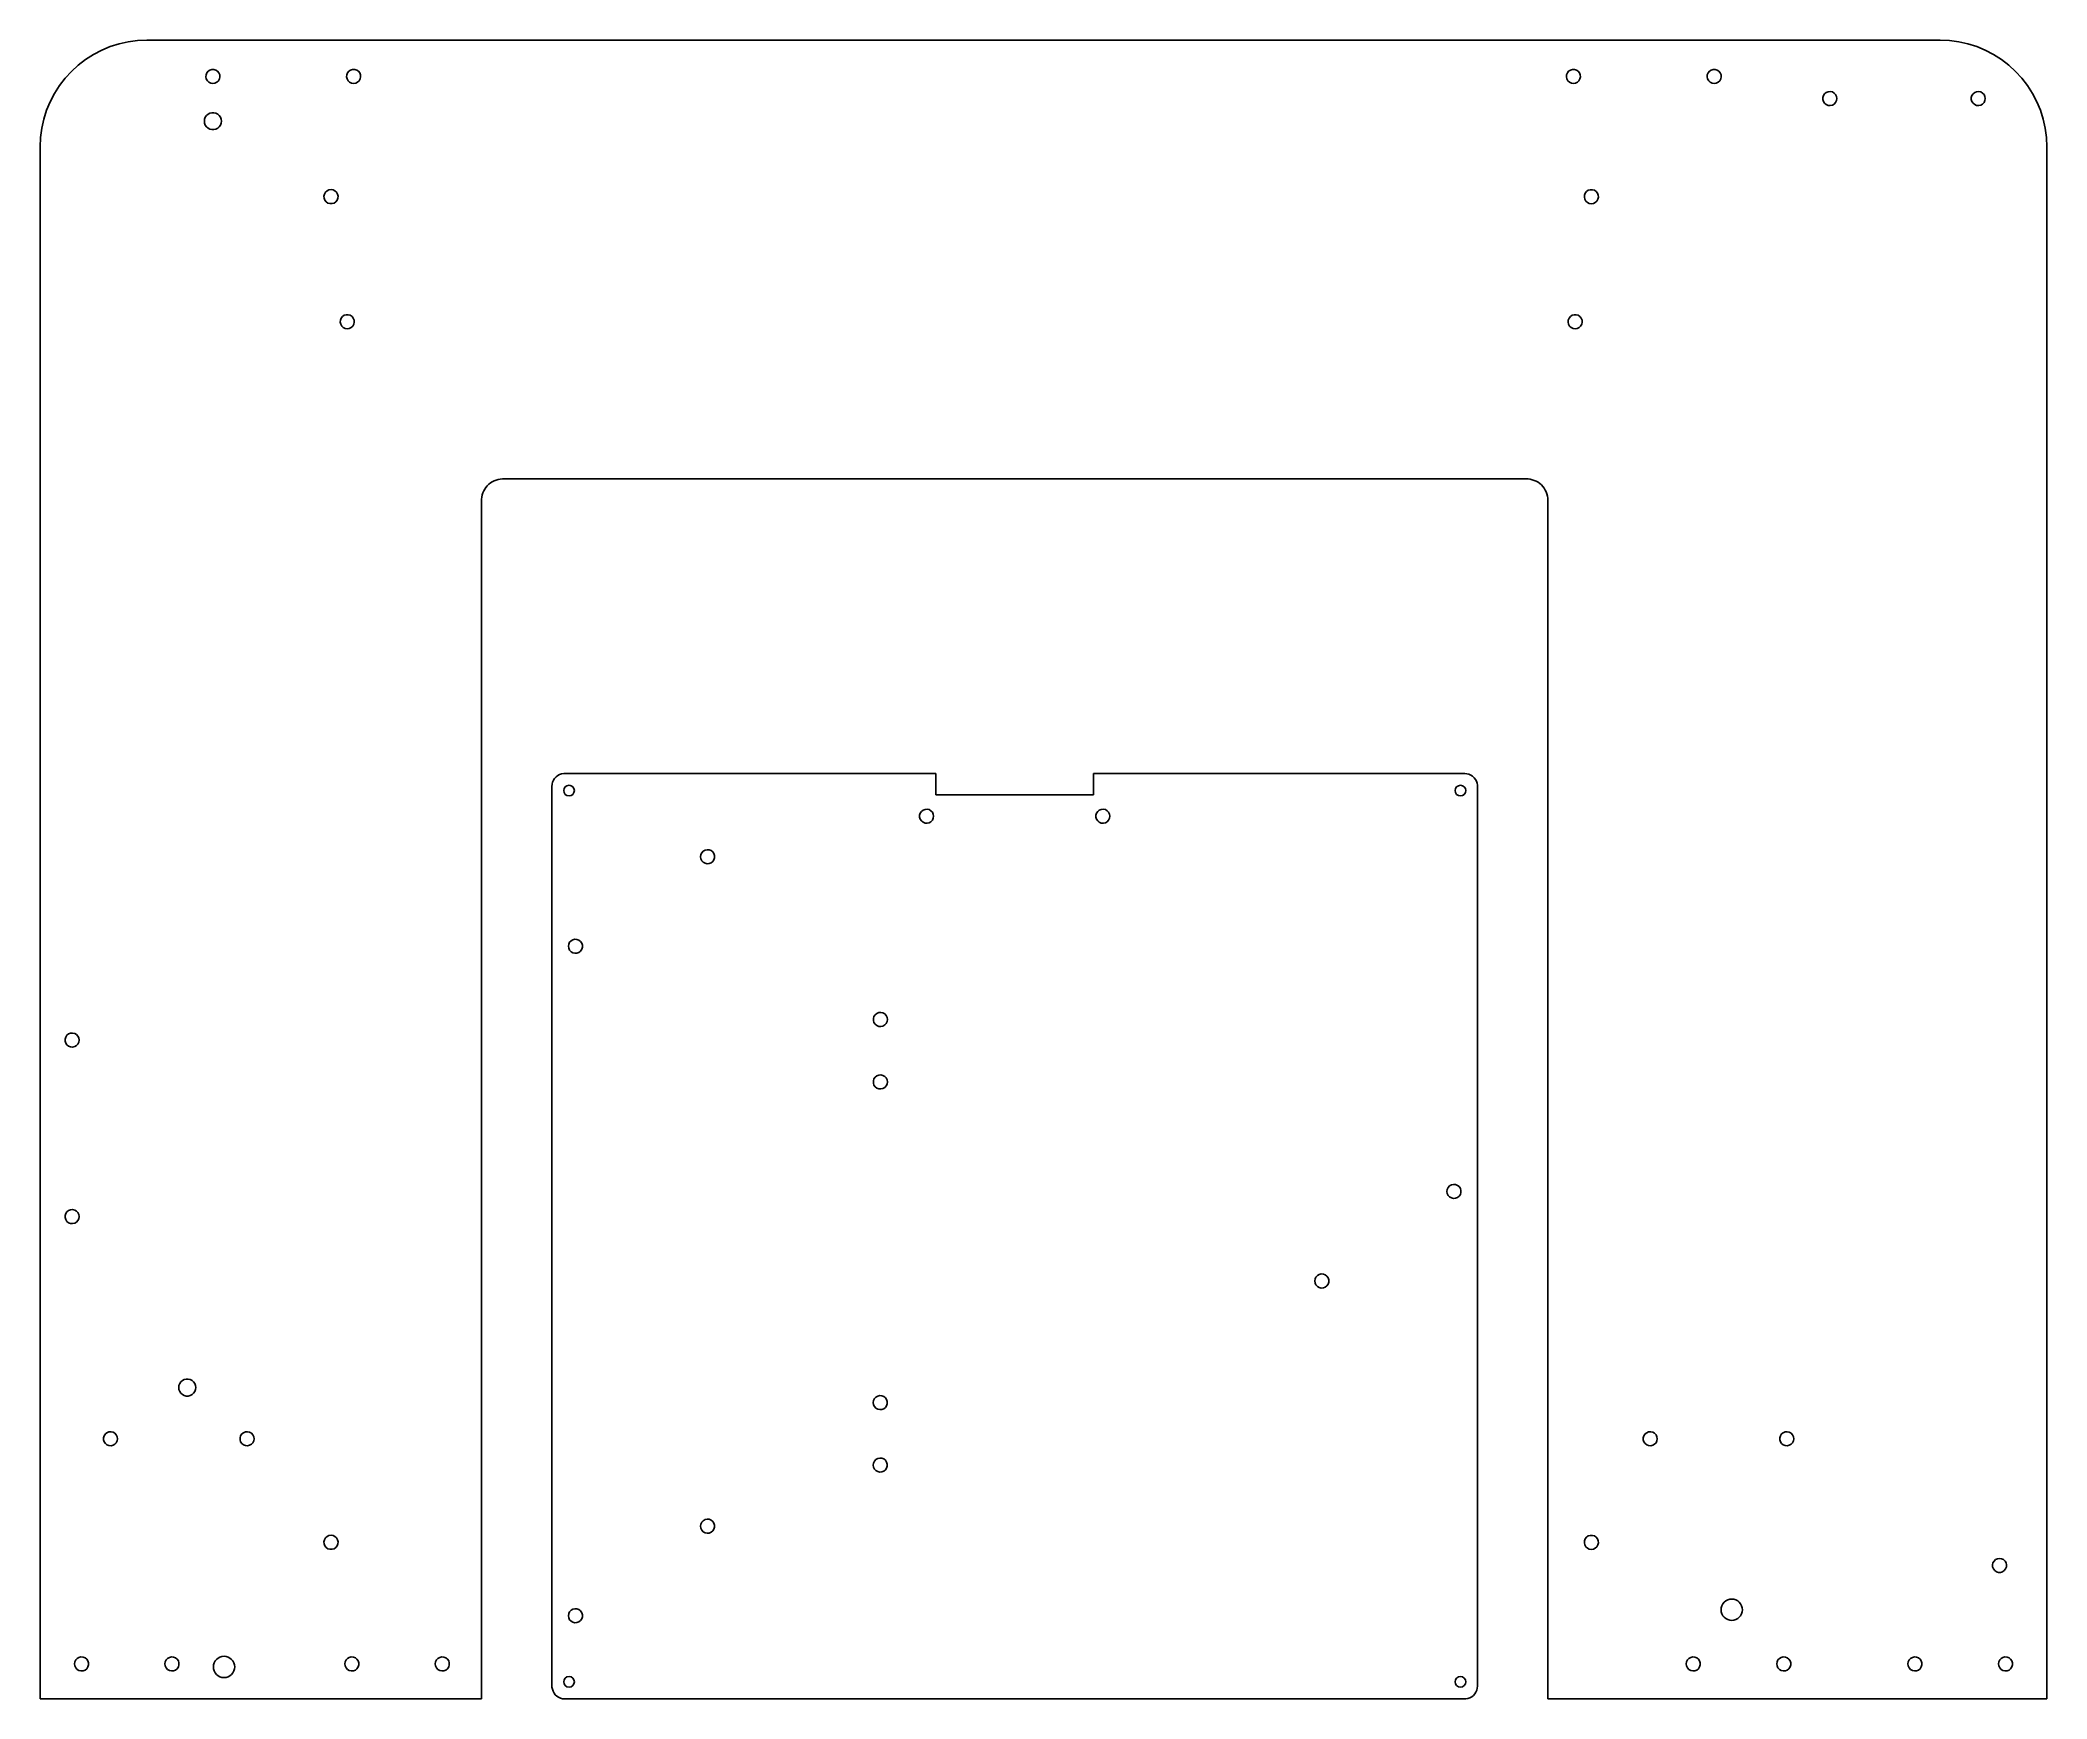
# Model space of a CAD drawing. Header units: metres. Extents: x -235 to 235, y 0 to 389.
import ezdxf

# ---------------------------------------------------------------- set-up
doc = ezdxf.new("R2010")
doc.units = ezdxf.units.M

msp = doc.modelspace()

# ---------------------------------------------------------------- linework, layer by layer
for p, q in [((-220.815, 386.658), (-222.75, 385.651)), ((-218.8, 387.492), (-220.815, 386.658)), ((-216.72, 388.148), (-218.8, 387.492)), ((-214.591, 388.62), (-216.72, 388.148)), ((-212.429, 388.905), (-214.591, 388.62)), ((-210.25, 389), (-212.429, 388.905)), ((210.25, 389), (-210.25, 389)), ((212.429, 388.905), (210.25, 389)), ((214.591, 388.62), (212.429, 388.905)), ((216.72, 388.148), (214.591, 388.62)), ((218.8, 387.492), (216.72, 388.148)), ((220.815, 386.658), (218.8, 387.492)), ((222.75, 385.651), (220.815, 386.658)), ((-227.928, 381.678), (-229.401, 380.07)), ((-226.32, 383.151), (-227.928, 381.678)), ((-224.589, 384.479), (-226.32, 383.151)), ((-222.75, 385.651), (-224.589, 384.479)), ((-196.359, 380.867), (-196.179, 381.325)), ((-196.179, 381.325), (-195.872, 381.71)), ((-195.872, 381.71), (-195.466, 381.987)), ((-195.466, 381.987), (-194.996, 382.132)), ((-194.996, 382.132), (-194.504, 382.132)), ((-194.504, 382.132), (-194.034, 381.987)), ((-194.034, 381.987), (-193.628, 381.71)), ((-193.628, 381.71), (-193.321, 381.325)), ((-193.321, 381.325), (-193.141, 380.867)), ((-163.359, 380.867), (-163.179, 381.325)), ((-163.179, 381.325), (-162.872, 381.71)), ((-162.872, 381.71), (-162.466, 381.987)), ((-162.466, 381.987), (-161.996, 382.132)), ((-161.996, 382.132), (-161.504, 382.132)), ((-161.504, 382.132), (-161.034, 381.987)), ((-161.034, 381.987), (-160.628, 381.71)), ((-160.628, 381.71), (-160.321, 381.325)), ((-160.321, 381.325), (-160.141, 380.867)), ((122.641, 380.867), (122.821, 381.325)), ((122.821, 381.325), (123.128, 381.71)), ((123.128, 381.71), (123.534, 381.987)), ((123.534, 381.987), (124.004, 382.132)), ((124.004, 382.132), (124.496, 382.132)), ((124.496, 382.132), (124.966, 381.987)), ((124.966, 381.987), (125.372, 381.71)), ((125.372, 381.71), (125.679, 381.325)), ((125.679, 381.325), (125.859, 380.867)), ((155.641, 380.867), (155.821, 381.325)), ((155.821, 381.325), (156.128, 381.71)), ((156.128, 381.71), (156.534, 381.987)), ((156.534, 381.987), (157.004, 382.132)), ((157.004, 382.132), (157.496, 382.132)), ((157.496, 382.132), (157.966, 381.987)), ((157.966, 381.987), (158.372, 381.71)), ((158.372, 381.71), (158.679, 381.325)), ((158.679, 381.325), (158.859, 380.867)), ((224.589, 384.479), (222.75, 385.651)), ((226.32, 383.151), (224.589, 384.479)), ((227.928, 381.678), (226.32, 383.151)), ((229.401, 380.07), (227.928, 381.678)), ((-231.901, 376.5), (-232.908, 374.565)), ((-230.729, 378.339), (-231.901, 376.5)), ((-229.401, 380.07), (-230.729, 378.339)), ((-196.395, 380.377), (-196.359, 380.867)), ((-196.286, 379.897), (-196.395, 380.377)), ((-196.04, 379.471), (-196.286, 379.897)), ((-195.679, 379.137), (-196.04, 379.471)), ((-195.236, 378.923), (-195.679, 379.137)), ((-194.75, 378.85), (-195.236, 378.923)), ((-194.264, 378.923), (-194.75, 378.85)), ((-193.821, 379.137), (-194.264, 378.923)), ((-193.46, 379.471), (-193.821, 379.137)), ((-193.214, 379.897), (-193.46, 379.471)), ((-193.105, 380.377), (-193.214, 379.897)), ((-193.141, 380.867), (-193.105, 380.377)), ((-163.395, 380.377), (-163.359, 380.867)), ((-163.286, 379.897), (-163.395, 380.377)), ((-163.04, 379.471), (-163.286, 379.897)), ((-162.679, 379.137), (-163.04, 379.471)), ((-162.236, 378.923), (-162.679, 379.137)), ((-161.75, 378.85), (-162.236, 378.923)), ((-161.264, 378.923), (-161.75, 378.85)), ((-160.821, 379.137), (-161.264, 378.923)), ((-160.46, 379.471), (-160.821, 379.137)), ((-160.214, 379.897), (-160.46, 379.471)), ((-160.105, 380.377), (-160.214, 379.897)), ((-160.141, 380.867), (-160.105, 380.377)), ((122.605, 380.377), (122.641, 380.867)), ((122.714, 379.897), (122.605, 380.377)), ((122.96, 379.471), (122.714, 379.897)), ((123.321, 379.137), (122.96, 379.471)), ((123.764, 378.923), (123.321, 379.137)), ((124.25, 378.85), (123.764, 378.923)), ((124.736, 378.923), (124.25, 378.85)), ((125.179, 379.137), (124.736, 378.923)), ((125.54, 379.471), (125.179, 379.137)), ((125.786, 379.897), (125.54, 379.471)), ((125.895, 380.377), (125.786, 379.897)), ((125.859, 380.867), (125.895, 380.377)), ((155.605, 380.377), (155.641, 380.867)), ((155.714, 379.897), (155.605, 380.377)), ((155.96, 379.471), (155.714, 379.897)), ((156.321, 379.137), (155.96, 379.471)), ((156.764, 378.923), (156.321, 379.137)), ((157.25, 378.85), (156.764, 378.923)), ((157.736, 378.923), (157.25, 378.85)), ((158.179, 379.137), (157.736, 378.923)), ((158.54, 379.471), (158.179, 379.137)), ((158.786, 379.897), (158.54, 379.471)), ((158.895, 380.377), (158.786, 379.897)), ((158.859, 380.867), (158.895, 380.377)), ((182.863, 376.016), (183.14, 376.422)), ((183.14, 376.422), (183.525, 376.729)), ((183.525, 376.729), (183.983, 376.909)), ((183.983, 376.909), (184.473, 376.945)), ((184.473, 376.945), (184.953, 376.836)), ((184.953, 376.836), (185.379, 376.59)), ((185.379, 376.59), (185.713, 376.229)), ((217.663, 376.016), (217.94, 376.422)), ((217.94, 376.422), (218.325, 376.729)), ((218.325, 376.729), (218.783, 376.909)), ((218.783, 376.909), (219.273, 376.945)), ((219.273, 376.945), (219.753, 376.836)), ((219.753, 376.836), (220.179, 376.59)), ((220.179, 376.59), (220.513, 376.229)), ((230.729, 378.339), (229.401, 380.07)), ((231.901, 376.5), (230.729, 378.339)), ((232.908, 374.565), (231.901, 376.5)), ((-233.742, 372.55), (-234.398, 370.47)), ((-232.908, 374.565), (-233.742, 372.55)), ((-195.886, 371.646), (-195.459, 371.87)), ((-195.459, 371.87), (-194.991, 371.985)), ((-194.991, 371.985), (-194.509, 371.985)), ((-194.509, 371.985), (-194.041, 371.87)), ((-194.041, 371.87), (-193.614, 371.646)), ((182.718, 375.546), (182.863, 376.016)), ((182.718, 375.054), (182.718, 375.546)), ((182.863, 374.584), (182.718, 375.054)), ((183.14, 374.178), (182.863, 374.584)), ((183.525, 373.871), (183.14, 374.178)), ((183.983, 373.691), (183.525, 373.871)), ((184.473, 373.655), (183.983, 373.691)), ((184.953, 373.764), (184.473, 373.655)), ((185.379, 374.01), (184.953, 373.764)), ((185.713, 374.371), (185.379, 374.01)), ((185.713, 376.229), (185.927, 375.786)), ((185.927, 374.814), (185.713, 374.371)), ((185.927, 375.786), (186, 375.3)), ((186, 375.3), (185.927, 374.814)), ((217.518, 375.546), (217.663, 376.016)), ((217.518, 375.054), (217.518, 375.546)), ((217.663, 374.584), (217.518, 375.054)), ((217.94, 374.178), (217.663, 374.584)), ((218.325, 373.871), (217.94, 374.178)), ((218.783, 373.691), (218.325, 373.871)), ((219.273, 373.655), (218.783, 373.691)), ((219.753, 373.764), (219.273, 373.655)), ((220.179, 374.01), (219.753, 373.764)), ((220.513, 374.371), (220.179, 374.01)), ((220.513, 376.229), (220.727, 375.786)), ((220.727, 374.814), (220.513, 374.371)), ((220.727, 375.786), (220.8, 375.3)), ((220.8, 375.3), (220.727, 374.814)), ((233.742, 372.55), (232.908, 374.565)), ((234.398, 370.47), (233.742, 372.55)), ((-234.87, 368.341), (-235.155, 366.179)), ((-234.398, 370.47), (-234.87, 368.341)), ((-196.75, 370), (-196.692, 370.479)), ((-196.692, 369.521), (-196.75, 370)), ((-196.692, 370.479), (-196.521, 370.929)), ((-196.521, 369.071), (-196.692, 369.521)), ((-196.521, 370.929), (-196.247, 371.326)), ((-196.247, 368.674), (-196.521, 369.071)), ((-196.247, 371.326), (-195.886, 371.646)), ((-195.886, 368.354), (-196.247, 368.674)), ((-195.459, 368.13), (-195.886, 368.354)), ((-194.991, 368.015), (-195.459, 368.13)), ((-194.509, 368.015), (-194.991, 368.015)), ((-194.041, 368.13), (-194.509, 368.015)), ((-193.614, 368.354), (-194.041, 368.13)), ((-193.614, 371.646), (-193.253, 371.326)), ((-193.253, 368.674), (-193.614, 368.354)), ((-193.253, 371.326), (-192.979, 370.929)), ((-192.979, 369.071), (-193.253, 368.674)), ((-192.979, 370.929), (-192.808, 370.479)), ((-192.808, 369.521), (-192.979, 369.071)), ((-192.808, 370.479), (-192.75, 370)), ((-192.75, 370), (-192.808, 369.521)), ((234.87, 368.341), (234.398, 370.47)), ((235.155, 366.179), (234.87, 368.341)), ((-235.155, 366.179), (-235.25, 364)), ((-235.25, 364), (-235.25, 0)), ((235.25, 364), (235.155, 366.179)), ((235.25, 0), (235.25, 364)), ((-168.695, 352.413), (-168.586, 352.893)), ((-168.586, 352.893), (-168.34, 353.319)), ((-168.34, 353.319), (-167.979, 353.653)), ((-167.979, 353.653), (-167.536, 353.867)), ((-167.536, 353.867), (-167.05, 353.94)), ((-167.05, 353.94), (-166.564, 353.867)), ((-166.564, 353.867), (-166.121, 353.653)), ((-166.121, 353.653), (-165.76, 353.319)), ((-165.76, 353.319), (-165.514, 352.893)), ((-165.514, 352.893), (-165.405, 352.413)), ((126.841, 352.657), (127.021, 353.115)), ((127.021, 353.115), (127.328, 353.5)), ((127.328, 353.5), (127.734, 353.777)), ((127.734, 353.777), (128.204, 353.922)), ((128.204, 353.922), (128.696, 353.922)), ((128.696, 353.922), (129.166, 353.777)), ((129.166, 353.777), (129.572, 353.5)), ((129.572, 353.5), (129.879, 353.115)), ((129.879, 353.115), (130.059, 352.657)), ((-168.659, 351.923), (-168.695, 352.413)), ((-168.479, 351.465), (-168.659, 351.923)), ((-168.172, 351.08), (-168.479, 351.465)), ((-167.766, 350.803), (-168.172, 351.08)), ((-167.296, 350.658), (-167.766, 350.803)), ((-166.804, 350.658), (-167.296, 350.658)), ((-166.334, 350.803), (-166.804, 350.658)), ((-165.928, 351.08), (-166.334, 350.803)), ((-165.621, 351.465), (-165.928, 351.08)), ((-165.441, 351.923), (-165.621, 351.465)), ((-165.405, 352.413), (-165.441, 351.923)), ((126.805, 352.167), (126.841, 352.657)), ((126.914, 351.687), (126.805, 352.167)), ((127.16, 351.261), (126.914, 351.687)), ((127.521, 350.927), (127.16, 351.261)), ((127.964, 350.713), (127.521, 350.927)), ((128.45, 350.64), (127.964, 350.713)), ((128.936, 350.713), (128.45, 350.64)), ((129.379, 350.927), (128.936, 350.713)), ((129.74, 351.261), (129.379, 350.927)), ((129.986, 351.687), (129.74, 351.261)), ((130.095, 352.167), (129.986, 351.687)), ((130.059, 352.657), (130.095, 352.167)), ((-164.895, 322.857), (-164.859, 323.347)), ((-164.786, 322.377), (-164.895, 322.857)), ((-164.859, 323.347), (-164.679, 323.805)), ((-164.54, 321.951), (-164.786, 322.377)), ((-164.679, 323.805), (-164.372, 324.19)), ((-164.179, 321.617), (-164.54, 321.951)), ((-164.372, 324.19), (-163.966, 324.467)), ((-163.736, 321.403), (-164.179, 321.617)), ((-163.966, 324.467), (-163.496, 324.612)), ((-163.25, 321.33), (-163.736, 321.403)), ((-163.496, 324.612), (-163.004, 324.612)), ((-162.764, 321.403), (-163.25, 321.33)), ((-163.004, 324.612), (-162.534, 324.467)), ((-162.321, 321.617), (-162.764, 321.403)), ((-162.534, 324.467), (-162.128, 324.19)), ((-161.96, 321.951), (-162.321, 321.617)), ((-162.128, 324.19), (-161.821, 323.805)), ((-161.714, 322.377), (-161.96, 321.951)), ((-161.821, 323.805), (-161.641, 323.347)), ((-161.605, 322.857), (-161.714, 322.377)), ((-161.641, 323.347), (-161.605, 322.857)), ((123.005, 322.857), (123.041, 323.347)), ((123.114, 322.377), (123.005, 322.857)), ((123.041, 323.347), (123.221, 323.805)), ((123.36, 321.951), (123.114, 322.377)), ((123.221, 323.805), (123.528, 324.19)), ((123.721, 321.617), (123.36, 321.951)), ((123.528, 324.19), (123.934, 324.467)), ((124.164, 321.403), (123.721, 321.617)), ((123.934, 324.467), (124.404, 324.612)), ((124.65, 321.33), (124.164, 321.403)), ((124.404, 324.612), (124.896, 324.612)), ((125.136, 321.403), (124.65, 321.33)), ((124.896, 324.612), (125.366, 324.467)), ((125.579, 321.617), (125.136, 321.403)), ((125.366, 324.467), (125.772, 324.19)), ((125.94, 321.951), (125.579, 321.617)), ((125.772, 324.19), (126.079, 323.805)), ((126.186, 322.377), (125.94, 321.951)), ((126.079, 323.805), (126.259, 323.347)), ((126.295, 322.857), (126.186, 322.377)), ((126.259, 323.347), (126.295, 322.857)), ((-131.694, 281.845), (-131.595, 282.334)), ((-131.595, 282.334), (-131.448, 282.81)), ((-131.448, 282.81), (-131.255, 283.269)), ((-131.255, 283.269), (-131.016, 283.707)), ((-131.016, 283.707), (-130.736, 284.119)), ((-130.736, 284.119), (-130.415, 284.501)), ((-130.415, 284.501), (-130.058, 284.849)), ((-130.058, 284.849), (-129.669, 285.16)), ((-129.669, 285.16), (-129.25, 285.43)), ((-129.25, 285.43), (-128.806, 285.658)), ((-128.806, 285.658), (-128.342, 285.84)), ((-128.342, 285.84), (-127.863, 285.975)), ((-127.863, 285.975), (-127.372, 286.061)), ((-127.372, 286.061), (-126.875, 286.098)), ((-126.875, 286.098), (-126.75, 286.1)), ((-126.75, 286.1), (113.25, 286.1)), ((113.25, 286.1), (113.624, 286.086)), ((113.624, 286.086), (114.118, 286.024)), ((114.118, 286.024), (114.604, 285.913)), ((114.604, 285.913), (115.077, 285.754)), ((115.077, 285.754), (115.531, 285.549)), ((115.531, 285.549), (115.963, 285.3)), ((115.963, 285.3), (116.367, 285.009)), ((116.367, 285.009), (116.741, 284.679)), ((116.741, 284.679), (117.08, 284.314)), ((117.08, 284.314), (117.381, 283.917)), ((117.381, 283.917), (117.641, 283.491)), ((117.641, 283.491), (117.857, 283.042)), ((117.857, 283.042), (118.028, 282.574)), ((118.028, 282.574), (118.151, 282.091)), ((-131.75, 281.1), (-131.744, 281.349)), ((-131.75, 0), (-131.75, 281.1)), ((-131.744, 281.349), (-131.694, 281.845)), ((118.151, 282.091), (118.225, 281.598)), ((118.225, 281.598), (118.25, 281.1)), ((118.25, 281.1), (118.25, 0)), ((-113.891, 216.511), (-114.282, 216.207)), ((-113.455, 216.747), (-113.891, 216.511)), ((-112.986, 216.908), (-113.455, 216.747)), ((-112.498, 216.99), (-112.986, 216.908)), ((-25.26, 216.994), (-112.498, 216.99)), ((-25.26, 212), (-25.26, 216.994)), ((98.75, 217), (11.76, 216.996)), ((11.76, 216.996), (11.76, 212)), ((99.2438, 216.959), (98.75, 217)), ((99.7241, 216.837), (99.2438, 216.959)), ((100.178, 216.638), (99.7241, 216.837)), ((100.593, 216.367), (100.178, 216.638)), ((-115.209, 214.494), (-115.25, 214)), ((-115.25, 214), (-115.24, 2.75226)), ((-115.087, 214.974), (-115.209, 214.494)), ((-114.888, 215.428), (-115.087, 214.974)), ((-114.617, 215.843), (-114.888, 215.428)), ((-114.282, 216.207), (-114.617, 215.843)), ((-112.5, 213), (-112.405, 213.478)), ((-112.405, 212.522), (-112.5, 213)), ((-112.405, 213.478), (-112.134, 213.884)), ((-112.134, 212.116), (-112.405, 212.522)), ((-112.134, 213.884), (-111.728, 214.155)), ((-111.728, 211.845), (-112.134, 212.116)), ((-111.728, 214.155), (-111.25, 214.25)), ((-111.25, 211.75), (-111.728, 211.845)), ((-111.25, 214.25), (-110.772, 214.155)), ((-110.772, 211.845), (-111.25, 211.75)), ((-110.772, 214.155), (-110.366, 213.884)), ((-110.366, 212.116), (-110.772, 211.845)), ((-110.366, 213.884), (-110.095, 213.478)), ((-110.095, 212.522), (-110.366, 212.116)), ((-110.095, 213.478), (-110, 213)), ((-110, 213), (-110.095, 212.522)), ((11.76, 212), (-25.26, 212)), ((96.5, 213), (96.5951, 213.478)), ((96.5951, 212.522), (96.5, 213)), ((96.5951, 213.478), (96.8661, 213.884)), ((96.8661, 212.116), (96.5951, 212.522)), ((96.8661, 213.884), (97.2716, 214.155)), ((97.2716, 211.845), (96.8661, 212.116)), ((97.2716, 214.155), (97.75, 214.25)), ((97.75, 211.75), (97.2716, 211.845)), ((97.75, 214.25), (98.2283, 214.155)), ((98.2283, 211.845), (97.75, 211.75)), ((98.2283, 214.155), (98.6339, 213.884)), ((98.6339, 212.116), (98.2283, 211.845)), ((98.6339, 213.884), (98.9048, 213.478)), ((98.9048, 212.522), (98.6339, 212.116)), ((98.9048, 213.478), (99, 213)), ((99, 213), (98.9048, 212.522)), ((100.957, 216.032), (100.593, 216.367)), ((101.261, 215.641), (100.957, 216.032)), ((101.497, 215.205), (101.261, 215.641)), ((101.658, 214.736), (101.497, 215.205)), ((101.74, 214.248), (101.658, 214.736)), ((101.75, 3), (101.74, 214.248)), ((-29.0416, 207.246), (-28.8966, 207.716)), ((-29.0416, 206.754), (-29.0416, 207.246)), ((-28.8966, 207.716), (-28.6195, 208.122)), ((-28.6195, 208.122), (-28.235, 208.429)), ((-28.235, 208.429), (-27.7771, 208.609)), ((-27.7771, 208.609), (-27.2867, 208.645)), ((-27.2867, 208.645), (-26.8072, 208.536)), ((-26.8072, 208.536), (-26.3812, 208.29)), ((-26.3812, 208.29), (-26.0467, 207.929)), ((-26.0467, 207.929), (-25.8333, 207.486)), ((-25.8333, 207.486), (-25.76, 207)), ((12.2784, 207.246), (12.4234, 207.716)), ((12.2784, 206.754), (12.2784, 207.246)), ((12.4234, 207.716), (12.7005, 208.122)), ((12.7005, 208.122), (13.085, 208.429)), ((13.085, 208.429), (13.5428, 208.609)), ((13.5428, 208.609), (14.0333, 208.645)), ((14.0333, 208.645), (14.5128, 208.536)), ((14.5128, 208.536), (14.9388, 208.29)), ((14.9388, 208.29), (15.2733, 207.929)), ((15.2733, 207.929), (15.4867, 207.486)), ((15.4867, 207.486), (15.56, 207)), ((-28.8966, 206.284), (-29.0416, 206.754)), ((-28.6195, 205.878), (-28.8966, 206.284)), ((-28.235, 205.571), (-28.6195, 205.878)), ((-27.7771, 205.391), (-28.235, 205.571)), ((-27.2867, 205.355), (-27.7771, 205.391)), ((-26.8072, 205.464), (-27.2867, 205.355)), ((-26.3812, 205.71), (-26.8072, 205.464)), ((-26.0467, 206.071), (-26.3812, 205.71)), ((-25.8333, 206.514), (-26.0467, 206.071)), ((-25.76, 207), (-25.8333, 206.514)), ((12.4234, 206.284), (12.2784, 206.754)), ((12.7005, 205.878), (12.4234, 206.284)), ((13.085, 205.571), (12.7005, 205.878)), ((13.5428, 205.391), (13.085, 205.571)), ((14.0333, 205.355), (13.5428, 205.391)), ((14.5128, 205.464), (14.0333, 205.355)), ((14.9388, 205.71), (14.5128, 205.464)), ((15.2733, 206.071), (14.9388, 205.71)), ((15.4867, 206.514), (15.2733, 206.071)), ((15.56, 207), (15.4867, 206.514)), ((-80.4, 197.5), (-80.3267, 197.986)), ((-80.3267, 197.986), (-80.1133, 198.429)), ((-80.1133, 198.429), (-79.7787, 198.79)), ((-79.7787, 198.79), (-79.3528, 199.036)), ((-79.3528, 199.036), (-78.8733, 199.145)), ((-78.8733, 199.145), (-78.3828, 199.109)), ((-78.3828, 199.109), (-77.925, 198.929)), ((-77.925, 198.929), (-77.5405, 198.622)), ((-77.5405, 198.622), (-77.2634, 198.216)), ((-77.2634, 198.216), (-77.1184, 197.746)), ((-77.1184, 197.746), (-77.1184, 197.254)), ((-80.3267, 197.014), (-80.4, 197.5)), ((-80.1133, 196.571), (-80.3267, 197.014)), ((-79.7787, 196.21), (-80.1133, 196.571)), ((-79.3528, 195.964), (-79.7787, 196.21)), ((-78.8733, 195.855), (-79.3528, 195.964)), ((-78.3828, 195.891), (-78.8733, 195.855)), ((-77.925, 196.071), (-78.3828, 195.891)), ((-77.5405, 196.378), (-77.925, 196.071)), ((-77.2634, 196.784), (-77.5405, 196.378)), ((-77.1184, 197.254), (-77.2634, 196.784)), ((-111.4, 176.5), (-111.327, 176.986)), ((-111.327, 176.014), (-111.4, 176.5)), ((-111.327, 176.986), (-111.113, 177.429)), ((-111.113, 175.571), (-111.327, 176.014)), ((-111.113, 177.429), (-110.779, 177.79)), ((-110.779, 175.21), (-111.113, 175.571)), ((-110.779, 177.79), (-110.353, 178.036)), ((-110.353, 174.964), (-110.779, 175.21)), ((-110.353, 178.036), (-109.873, 178.145)), ((-109.873, 174.855), (-110.353, 174.964)), ((-109.873, 178.145), (-109.383, 178.109)), ((-109.383, 174.891), (-109.873, 174.855)), ((-109.383, 178.109), (-108.925, 177.929)), ((-108.925, 175.071), (-109.383, 174.891)), ((-108.925, 177.929), (-108.54, 177.622)), ((-108.54, 175.378), (-108.925, 175.071)), ((-108.54, 177.622), (-108.263, 177.216)), ((-108.263, 175.784), (-108.54, 175.378)), ((-108.263, 177.216), (-108.118, 176.746)), ((-108.118, 176.254), (-108.263, 175.784)), ((-108.118, 176.746), (-108.118, 176.254)), ((-39.8916, 159.57), (-39.7466, 160.04)), ((-39.7466, 160.04), (-39.4695, 160.447)), ((-39.4695, 160.447), (-39.085, 160.754)), ((-39.085, 160.754), (-38.6272, 160.933)), ((-38.6272, 160.933), (-38.1367, 160.97)), ((-38.1367, 160.97), (-37.6572, 160.861)), ((-37.6572, 160.861), (-37.2312, 160.615)), ((-37.2312, 160.615), (-36.8967, 160.254)), ((-36.8967, 160.254), (-36.6833, 159.811)), ((-229.237, 155.216), (-228.96, 155.622)), ((-228.96, 155.622), (-228.575, 155.929)), ((-228.575, 155.929), (-228.117, 156.109)), ((-228.117, 156.109), (-227.627, 156.145)), ((-227.627, 156.145), (-227.147, 156.036)), ((-227.147, 156.036), (-226.721, 155.79)), ((-226.721, 155.79), (-226.387, 155.429)), ((-226.387, 155.429), (-226.173, 154.986)), ((-39.8916, 159.079), (-39.8916, 159.57)), ((-39.7466, 158.609), (-39.8916, 159.079)), ((-39.4695, 158.202), (-39.7466, 158.609)), ((-39.085, 157.896), (-39.4695, 158.202)), ((-38.6272, 157.716), (-39.085, 157.896)), ((-38.1367, 157.679), (-38.6272, 157.716)), ((-37.6572, 157.789), (-38.1367, 157.679)), ((-37.2312, 158.035), (-37.6572, 157.789)), ((-36.8967, 158.395), (-37.2312, 158.035)), ((-36.6833, 158.838), (-36.8967, 158.395)), ((-36.6833, 159.811), (-36.61, 159.325)), ((-36.61, 159.325), (-36.6833, 158.838)), ((-229.382, 154.746), (-229.237, 155.216)), ((-229.382, 154.254), (-229.382, 154.746)), ((-229.237, 153.784), (-229.382, 154.254)), ((-228.96, 153.378), (-229.237, 153.784)), ((-228.575, 153.071), (-228.96, 153.378)), ((-228.117, 152.891), (-228.575, 153.071)), ((-227.627, 152.855), (-228.117, 152.891)), ((-227.147, 152.964), (-227.627, 152.855)), ((-226.721, 153.21), (-227.147, 152.964)), ((-226.387, 153.571), (-226.721, 153.21)), ((-226.173, 154.014), (-226.387, 153.571)), ((-226.173, 154.986), (-226.1, 154.5)), ((-226.1, 154.5), (-226.173, 154.014)), ((-39.4695, 145.798), (-39.085, 146.104)), ((-39.085, 146.104), (-38.6272, 146.284)), ((-38.6272, 146.284), (-38.1367, 146.321)), ((-38.1367, 146.321), (-37.6572, 146.211)), ((-37.6572, 146.211), (-37.2312, 145.965)), ((-37.2312, 145.965), (-36.8967, 145.605)), ((-39.8916, 144.921), (-39.7466, 145.391)), ((-39.8916, 144.429), (-39.8916, 144.921)), ((-39.7466, 143.96), (-39.8916, 144.429)), ((-39.7466, 145.391), (-39.4695, 145.798)), ((-39.4695, 143.553), (-39.7466, 143.96)), ((-39.085, 143.246), (-39.4695, 143.553)), ((-38.6272, 143.067), (-39.085, 143.246)), ((-38.1367, 143.03), (-38.6272, 143.067)), ((-37.6572, 143.139), (-38.1367, 143.03)), ((-37.2312, 143.385), (-37.6572, 143.139)), ((-36.8967, 143.746), (-37.2312, 143.385)), ((-36.8967, 145.605), (-36.6833, 145.162)), ((-36.6833, 144.189), (-36.8967, 143.746)), ((-36.6833, 145.162), (-36.61, 144.675)), ((-36.61, 144.675), (-36.6833, 144.189)), ((94.6, 119), (94.6733, 119.486)), ((94.6733, 118.514), (94.6, 119)), ((94.6733, 119.486), (94.8867, 119.929)), ((94.8867, 118.071), (94.6733, 118.514)), ((94.8867, 119.929), (95.2212, 120.29)), ((95.2212, 117.71), (94.8867, 118.071)), ((95.2212, 120.29), (95.6472, 120.536)), ((95.6472, 117.464), (95.2212, 117.71)), ((95.6472, 120.536), (96.1267, 120.645)), ((96.1267, 120.645), (96.6172, 120.609)), ((96.6172, 120.609), (97.075, 120.429)), ((97.075, 120.429), (97.4595, 120.122)), ((97.4595, 117.878), (97.075, 117.571)), ((97.4595, 120.122), (97.7366, 119.716)), ((97.7366, 118.284), (97.4595, 117.878)), ((97.7366, 119.716), (97.8816, 119.246)), ((97.8816, 118.754), (97.7366, 118.284)), ((97.8816, 119.246), (97.8816, 118.754)), ((-229.382, 113.346), (-229.237, 113.816)), ((-229.382, 112.854), (-229.382, 113.346)), ((-229.237, 113.816), (-228.96, 114.222)), ((-228.96, 114.222), (-228.575, 114.529)), ((-228.575, 114.529), (-228.117, 114.709)), ((-228.117, 114.709), (-227.627, 114.745)), ((-227.627, 114.745), (-227.147, 114.636)), ((-227.147, 114.636), (-226.721, 114.39)), ((-226.721, 114.39), (-226.387, 114.029)), ((-226.387, 114.029), (-226.173, 113.586)), ((-226.173, 113.586), (-226.1, 113.1)), ((-226.1, 113.1), (-226.173, 112.614)), ((96.1267, 117.355), (95.6472, 117.464)), ((96.6172, 117.391), (96.1267, 117.355)), ((97.075, 117.571), (96.6172, 117.391)), ((-229.237, 112.384), (-229.382, 112.854)), ((-228.96, 111.978), (-229.237, 112.384)), ((-228.575, 111.671), (-228.96, 111.978)), ((-228.117, 111.491), (-228.575, 111.671)), ((-227.627, 111.455), (-228.117, 111.491)), ((-227.147, 111.564), (-227.627, 111.455)), ((-226.721, 111.81), (-227.147, 111.564)), ((-226.387, 112.171), (-226.721, 111.81)), ((-226.173, 112.614), (-226.387, 112.171)), ((63.6733, 98.4863), (63.8867, 98.9295)), ((63.8867, 98.9295), (64.2212, 99.29)), ((64.2212, 99.29), (64.6472, 99.5359)), ((64.6472, 99.5359), (65.1267, 99.6454)), ((65.1267, 99.6454), (65.6172, 99.6086)), ((65.6172, 99.6086), (66.075, 99.4289)), ((66.075, 99.4289), (66.4595, 99.1223)), ((66.4595, 99.1223), (66.7366, 98.7159)), ((63.6, 98), (63.6733, 98.4863)), ((63.6733, 97.5136), (63.6, 98)), ((63.8867, 97.0705), (63.6733, 97.5136)), ((64.2212, 96.71), (63.8867, 97.0705)), ((64.6472, 96.4641), (64.2212, 96.71)), ((65.1267, 96.3546), (64.6472, 96.4641)), ((65.6172, 96.3914), (65.1267, 96.3546)), ((66.075, 96.571), (65.6172, 96.3914)), ((66.4595, 96.8777), (66.075, 96.571)), ((66.7366, 97.2841), (66.4595, 96.8777)), ((66.7366, 98.7159), (66.8816, 98.2459)), ((66.8816, 97.7541), (66.7366, 97.2841)), ((66.8816, 98.2459), (66.8816, 97.7541)), ((-202.75, 73), (-202.692, 73.4786)), ((-202.692, 72.5214), (-202.75, 73)), ((-202.692, 73.4786), (-202.521, 73.9294)), ((-202.521, 72.0705), (-202.692, 72.5214)), ((-202.521, 73.9294), (-202.247, 74.3262)), ((-202.247, 71.6738), (-202.521, 72.0705)), ((-202.247, 74.3262), (-201.886, 74.646)), ((-201.886, 71.354), (-202.247, 71.6738)), ((-201.886, 74.646), (-201.459, 74.87)), ((-201.459, 71.13), (-201.886, 71.354)), ((-201.459, 74.87), (-200.991, 74.9854)), ((-200.991, 71.0146), (-201.459, 71.13)), ((-200.991, 74.9854), (-200.509, 74.9854)), ((-200.509, 71.0146), (-200.991, 71.0146)), ((-200.509, 74.9854), (-200.041, 74.87)), ((-200.041, 71.13), (-200.509, 71.0146)), ((-200.041, 74.87), (-199.614, 74.646)), ((-199.614, 71.354), (-200.041, 71.13)), ((-199.614, 74.646), (-199.253, 74.3262)), ((-199.253, 71.6738), (-199.614, 71.354)), ((-199.253, 74.3262), (-198.979, 73.9294)), ((-198.979, 72.0705), (-199.253, 71.6738)), ((-198.979, 73.9294), (-198.808, 73.4786)), ((-198.808, 72.5214), (-198.979, 72.0705)), ((-198.808, 73.4786), (-198.75, 73)), ((-198.75, 73), (-198.808, 72.5214)), ((-39.6233, 70.4041), (-39.2888, 70.7646)), ((-39.2888, 70.7646), (-38.8628, 71.0105)), ((-38.8628, 71.0105), (-38.3833, 71.12)), ((-38.3833, 71.12), (-37.8928, 71.0832)), ((-37.8928, 71.0832), (-37.435, 70.9035)), ((-37.435, 70.9035), (-37.0505, 70.5969)), ((-37.0505, 70.5969), (-36.7734, 70.1905)), ((-39.91, 69.4746), (-39.8367, 69.9609)), ((-39.8367, 68.9882), (-39.91, 69.4746)), ((-39.8367, 69.9609), (-39.6233, 70.4041)), ((-39.6233, 68.5451), (-39.8367, 68.9882)), ((-39.2888, 68.1846), (-39.6233, 68.5451)), ((-38.8628, 67.9386), (-39.2888, 68.1846)), ((-38.3833, 67.8292), (-38.8628, 67.9386)), ((-37.8928, 67.8659), (-38.3833, 67.8292)), ((-37.435, 68.0456), (-37.8928, 67.8659)), ((-37.0505, 68.3523), (-37.435, 68.0456)), ((-36.7734, 68.7587), (-37.0505, 68.3523)), ((-36.7734, 70.1905), (-36.6284, 69.7205)), ((-36.6284, 69.2287), (-36.7734, 68.7587)), ((-36.6284, 69.7205), (-36.6284, 69.2287)), ((-220.382, 61.2459), (-220.237, 61.7159)), ((-220.382, 60.7541), (-220.382, 61.2459)), ((-220.237, 61.7159), (-219.96, 62.1223)), ((-219.96, 62.1223), (-219.575, 62.4289)), ((-219.575, 62.4289), (-219.117, 62.6086)), ((-219.117, 62.6086), (-218.627, 62.6454)), ((-218.627, 62.6454), (-218.147, 62.5359)), ((-218.147, 62.5359), (-217.721, 62.29)), ((-217.721, 62.29), (-217.387, 61.9295)), ((-217.387, 61.9295), (-217.173, 61.4863)), ((-217.173, 61.4863), (-217.1, 61)), ((-188.382, 61.2459), (-188.237, 61.7159)), ((-188.382, 60.7541), (-188.382, 61.2459)), ((-188.237, 61.7159), (-187.96, 62.1223)), ((-187.96, 62.1223), (-187.575, 62.4289)), ((-187.575, 62.4289), (-187.117, 62.6086)), ((-187.117, 62.6086), (-186.627, 62.6454)), ((-186.627, 62.6454), (-186.147, 62.5359)), ((-186.147, 62.5359), (-185.721, 62.29)), ((-185.721, 62.29), (-185.387, 61.9295)), ((-185.387, 61.9295), (-185.173, 61.4863)), ((-185.173, 61.4863), (-185.1, 61)), ((140.618, 61.2459), (140.763, 61.7159)), ((140.618, 60.7541), (140.618, 61.2459)), ((140.763, 61.7159), (141.04, 62.1223)), ((141.04, 62.1223), (141.425, 62.4289)), ((141.425, 62.4289), (141.883, 62.6086)), ((141.883, 62.6086), (142.373, 62.6454)), ((142.373, 62.6454), (142.853, 62.5359)), ((142.853, 62.5359), (143.279, 62.29)), ((143.279, 62.29), (143.613, 61.9295)), ((143.613, 61.9295), (143.827, 61.4863)), ((143.827, 61.4863), (143.9, 61)), ((172.618, 61.2459), (172.763, 61.7159)), ((172.618, 60.7541), (172.618, 61.2459)), ((172.763, 61.7159), (173.04, 62.1223)), ((173.04, 62.1223), (173.425, 62.4289)), ((173.425, 62.4289), (173.883, 62.6086)), ((173.883, 62.6086), (174.373, 62.6454)), ((174.373, 62.6454), (174.853, 62.5359)), ((174.853, 62.5359), (175.279, 62.29)), ((175.279, 62.29), (175.613, 61.9295)), ((175.613, 61.9295), (175.827, 61.4863)), ((175.827, 61.4863), (175.9, 61)), ((-220.237, 60.2841), (-220.382, 60.7541)), ((-219.96, 59.8777), (-220.237, 60.2841)), ((-219.575, 59.571), (-219.96, 59.8777)), ((-219.117, 59.3914), (-219.575, 59.571)), ((-218.627, 59.3546), (-219.117, 59.3914)), ((-218.147, 59.4641), (-218.627, 59.3546)), ((-217.721, 59.71), (-218.147, 59.4641)), ((-217.387, 60.0705), (-217.721, 59.71)), ((-217.173, 60.5136), (-217.387, 60.0705)), ((-217.1, 61), (-217.173, 60.5136)), ((-188.237, 60.2841), (-188.382, 60.7541)), ((-187.96, 59.8777), (-188.237, 60.2841)), ((-187.575, 59.571), (-187.96, 59.8777)), ((-187.117, 59.3914), (-187.575, 59.571)), ((-186.627, 59.3546), (-187.117, 59.3914)), ((-186.147, 59.4641), (-186.627, 59.3546)), ((-185.721, 59.71), (-186.147, 59.4641)), ((-185.387, 60.0705), (-185.721, 59.71)), ((-185.173, 60.5136), (-185.387, 60.0705)), ((-185.1, 61), (-185.173, 60.5136)), ((-38.8628, 56.3614), (-38.3833, 56.4708)), ((-38.3833, 56.4708), (-37.8928, 56.434)), ((140.763, 60.2841), (140.618, 60.7541)), ((141.04, 59.8777), (140.763, 60.2841)), ((141.425, 59.571), (141.04, 59.8777)), ((141.883, 59.3914), (141.425, 59.571)), ((142.373, 59.3546), (141.883, 59.3914)), ((142.853, 59.4641), (142.373, 59.3546)), ((143.279, 59.71), (142.853, 59.4641)), ((143.613, 60.0705), (143.279, 59.71)), ((143.827, 60.5136), (143.613, 60.0705)), ((143.9, 61), (143.827, 60.5136)), ((172.763, 60.2841), (172.618, 60.7541)), ((173.04, 59.8777), (172.763, 60.2841)), ((173.425, 59.571), (173.04, 59.8777)), ((173.883, 59.3914), (173.425, 59.571)), ((174.373, 59.3546), (173.883, 59.3914)), ((174.853, 59.4641), (174.373, 59.3546)), ((175.279, 59.71), (174.853, 59.4641)), ((175.613, 60.0705), (175.279, 59.71)), ((175.827, 60.5136), (175.613, 60.0705)), ((175.9, 61), (175.827, 60.5136)), ((-39.91, 54.8254), (-39.8367, 55.3118)), ((-39.8367, 54.3391), (-39.91, 54.8254)), ((-39.8367, 55.3118), (-39.6233, 55.7549)), ((-39.6233, 53.8959), (-39.8367, 54.3391)), ((-39.6233, 55.7549), (-39.2888, 56.1154)), ((-39.2888, 53.5354), (-39.6233, 53.8959)), ((-39.2888, 56.1154), (-38.8628, 56.3614)), ((-38.8628, 53.2895), (-39.2888, 53.5354)), ((-38.3833, 53.18), (-38.8628, 53.2895)), ((-37.8928, 53.2168), (-38.3833, 53.18)), ((-37.8928, 56.434), (-37.435, 56.2543)), ((-37.435, 53.3965), (-37.8928, 53.2168)), ((-37.435, 56.2543), (-37.0505, 55.9477)), ((-37.0505, 53.7031), (-37.435, 53.3965)), ((-37.0505, 55.9477), (-36.7734, 55.5413)), ((-36.7734, 54.1095), (-37.0505, 53.7031)), ((-36.7734, 55.5413), (-36.6284, 55.0713)), ((-36.6284, 54.5795), (-36.7734, 54.1095)), ((-36.6284, 55.0713), (-36.6284, 54.5795)), ((-168.586, 37.3128), (-168.34, 37.7388)), ((-168.34, 37.7388), (-167.979, 38.0733)), ((-167.979, 38.0733), (-167.536, 38.2867)), ((-167.536, 38.2867), (-167.05, 38.36)), ((-167.05, 38.36), (-166.564, 38.2867)), ((-166.564, 38.2867), (-166.121, 38.0733)), ((-166.121, 38.0733), (-165.76, 37.7388)), ((-165.76, 37.7388), (-165.514, 37.3128)), ((-80.4, 40.5), (-80.3267, 40.9863)), ((-80.3267, 40.0136), (-80.4, 40.5)), ((-80.3267, 40.9863), (-80.1133, 41.4295)), ((-80.1133, 39.5705), (-80.3267, 40.0136)), ((-80.1133, 41.4295), (-79.7787, 41.79)), ((-79.7787, 39.21), (-80.1133, 39.5705)), ((-79.7787, 41.79), (-79.3528, 42.0359)), ((-79.3528, 38.9641), (-79.7787, 39.21)), ((-79.3528, 42.0359), (-78.8733, 42.1454)), ((-78.8733, 38.8546), (-79.3528, 38.9641)), ((-78.8733, 42.1454), (-78.3828, 42.1086)), ((-78.3828, 38.8914), (-78.8733, 38.8546)), ((-78.3828, 42.1086), (-77.925, 41.9289)), ((-77.925, 39.071), (-78.3828, 38.8914)), ((-77.925, 41.9289), (-77.5405, 41.6223)), ((-77.5405, 39.3777), (-77.925, 39.071)), ((-77.5405, 41.6223), (-77.2634, 41.2159)), ((-77.2634, 39.7841), (-77.5405, 39.3777)), ((-77.2634, 41.2159), (-77.1184, 40.7459)), ((-77.1184, 40.2541), (-77.2634, 39.7841)), ((-77.1184, 40.7459), (-77.1184, 40.2541)), ((127.021, 37.535), (127.328, 37.9195)), ((127.328, 37.9195), (127.734, 38.1966)), ((127.734, 38.1966), (128.204, 38.3416)), ((128.204, 38.3416), (128.696, 38.3416)), ((128.696, 38.3416), (129.166, 38.1966)), ((129.166, 38.1966), (129.572, 37.9195)), ((129.572, 37.9195), (129.879, 37.535)), ((-168.695, 36.8333), (-168.586, 37.3128)), ((-168.659, 36.3428), (-168.695, 36.8333)), ((-168.479, 35.885), (-168.659, 36.3428)), ((-168.172, 35.5005), (-168.479, 35.885)), ((-167.766, 35.2234), (-168.172, 35.5005)), ((-167.296, 35.0784), (-167.766, 35.2234)), ((-166.804, 35.0784), (-167.296, 35.0784)), ((-166.334, 35.2234), (-166.804, 35.0784)), ((-165.928, 35.5005), (-166.334, 35.2234)), ((-165.621, 35.885), (-165.928, 35.5005)), ((-165.441, 36.3428), (-165.621, 35.885)), ((-165.514, 37.3128), (-165.405, 36.8333)), ((-165.405, 36.8333), (-165.441, 36.3428)), ((126.805, 36.5867), (126.841, 37.0771)), ((126.914, 36.1072), (126.805, 36.5867)), ((126.841, 37.0771), (127.021, 37.535)), ((127.16, 35.6812), (126.914, 36.1072)), ((127.521, 35.3467), (127.16, 35.6812)), ((127.964, 35.1333), (127.521, 35.3467)), ((128.45, 35.06), (127.964, 35.1333)), ((128.936, 35.1333), (128.45, 35.06)), ((129.379, 35.3467), (128.936, 35.1333)), ((129.74, 35.6812), (129.379, 35.3467)), ((129.986, 36.1072), (129.74, 35.6812)), ((129.879, 37.535), (130.059, 37.0771)), ((130.095, 36.5867), (129.986, 36.1072)), ((130.059, 37.0771), (130.095, 36.5867)), ((223.664, 32.8767), (224.15, 32.95)), ((224.15, 32.95), (224.636, 32.8767)), ((222.505, 31.4233), (222.614, 31.9028)), ((222.541, 30.9328), (222.505, 31.4233)), ((222.721, 30.475), (222.541, 30.9328)), ((222.614, 31.9028), (222.86, 32.3288)), ((223.028, 30.0905), (222.721, 30.475)), ((222.86, 32.3288), (223.221, 32.6633)), ((223.434, 29.8134), (223.028, 30.0905)), ((223.221, 32.6633), (223.664, 32.8767)), ((223.904, 29.6684), (223.434, 29.8134)), ((224.396, 29.6684), (223.904, 29.6684)), ((224.866, 29.8134), (224.396, 29.6684)), ((224.636, 32.8767), (225.079, 32.6633)), ((225.272, 30.0905), (224.866, 29.8134)), ((225.079, 32.6633), (225.44, 32.3288)), ((225.579, 30.475), (225.272, 30.0905)), ((225.44, 32.3288), (225.686, 31.9028)), ((225.759, 30.9328), (225.579, 30.475)), ((225.686, 31.9028), (225.795, 31.4233)), ((225.795, 31.4233), (225.759, 30.9328)), ((-111.4, 19.5), (-111.327, 19.9863)), ((-111.327, 19.0136), (-111.4, 19.5)), ((-111.327, 19.9863), (-111.113, 20.4295)), ((-111.113, 18.5705), (-111.327, 19.0136)), ((-111.113, 20.4295), (-110.779, 20.79)), ((-110.779, 20.79), (-110.353, 21.0359)), ((-110.353, 21.0359), (-109.873, 21.1454)), ((-109.873, 21.1454), (-109.383, 21.1086)), ((-109.383, 21.1086), (-108.925, 20.9289)), ((-108.925, 20.9289), (-108.54, 20.6223)), ((-108.54, 20.6223), (-108.263, 20.2159)), ((-108.263, 20.2159), (-108.118, 19.7459)), ((-108.118, 19.2541), (-108.263, 18.7841)), ((-108.118, 19.7459), (-108.118, 19.2541)), ((158.87, 20.9), (158.918, 21.3877)), ((158.918, 20.4123), (158.87, 20.9)), ((158.918, 21.3877), (159.06, 21.8567)), ((159.06, 19.9433), (158.918, 20.4123)), ((159.06, 21.8567), (159.291, 22.2889)), ((159.291, 19.5111), (159.06, 19.9433)), ((159.291, 22.2889), (159.602, 22.6678)), ((159.602, 19.1322), (159.291, 19.5111)), ((159.602, 22.6678), (159.981, 22.9787)), ((159.981, 18.8213), (159.602, 19.1322)), ((159.981, 22.9787), (160.413, 23.2097)), ((160.413, 18.5903), (159.981, 18.8213)), ((160.413, 23.2097), (160.882, 23.352)), ((160.882, 23.352), (161.37, 23.4)), ((161.37, 23.4), (161.858, 23.352)), ((161.858, 23.352), (162.327, 23.2097)), ((162.327, 23.2097), (162.759, 22.9787)), ((162.759, 18.8213), (162.327, 18.5903)), ((162.759, 22.9787), (163.138, 22.6678)), ((163.138, 19.1322), (162.759, 18.8213)), ((163.138, 22.6678), (163.449, 22.2889)), ((163.449, 19.5111), (163.138, 19.1322)), ((163.449, 22.2889), (163.68, 21.8567)), ((163.68, 19.9433), (163.449, 19.5111)), ((163.68, 21.8567), (163.822, 21.3877)), ((163.822, 20.4123), (163.68, 19.9433)), ((163.822, 21.3877), (163.87, 20.9)), ((163.87, 20.9), (163.822, 20.4123)), ((-110.779, 18.21), (-111.113, 18.5705)), ((-110.353, 17.9641), (-110.779, 18.21)), ((-109.873, 17.8546), (-110.353, 17.9641)), ((-109.383, 17.8914), (-109.873, 17.8546)), ((-108.925, 18.071), (-109.383, 17.8914)), ((-108.54, 18.3777), (-108.925, 18.071)), ((-108.263, 18.7841), (-108.54, 18.3777)), ((160.882, 18.448), (160.413, 18.5903)), ((161.37, 18.4), (160.882, 18.448)), ((161.858, 18.448), (161.37, 18.4)), ((162.327, 18.5903), (161.858, 18.448)), ((-226.913, 9.12947), (-226.579, 9.49002)), ((-226.579, 9.49002), (-226.153, 9.73593)), ((-226.153, 9.73593), (-225.673, 9.84538)), ((-225.673, 9.84538), (-225.183, 9.80862)), ((-225.183, 9.80862), (-224.725, 9.62894)), ((-224.725, 9.62894), (-224.34, 9.32228)), ((-205.693, 9.12947), (-205.359, 9.49002)), ((-205.359, 9.49002), (-204.933, 9.73593)), ((-204.933, 9.73593), (-204.453, 9.84538)), ((-204.453, 9.84538), (-203.963, 9.80862)), ((-203.963, 9.80862), (-203.505, 9.62894)), ((-203.505, 9.62894), (-203.12, 9.32228)), ((-193.898, 9.26776), (-193.519, 9.57866)), ((-193.519, 9.57866), (-193.087, 9.80969)), ((-193.087, 9.80969), (-192.618, 9.95195)), ((-192.618, 9.95195), (-192.13, 10)), ((-192.13, 10), (-191.642, 9.95195)), ((-191.642, 9.95195), (-191.173, 9.80969)), ((-191.173, 9.80969), (-190.741, 9.57866)), ((-190.741, 9.57866), (-190.362, 9.26776)), ((-163.533, 9.12947), (-163.199, 9.49002)), ((-163.199, 9.49002), (-162.773, 9.73593)), ((-162.773, 9.73593), (-162.293, 9.84538)), ((-162.293, 9.84538), (-161.803, 9.80862)), ((-161.803, 9.80862), (-161.345, 9.62894)), ((-161.345, 9.62894), (-160.96, 9.32228)), ((-142.313, 9.12947), (-141.979, 9.49002)), ((-141.979, 9.49002), (-141.553, 9.73593)), ((-141.553, 9.73593), (-141.073, 9.84538)), ((-141.073, 9.84538), (-140.583, 9.80862)), ((-140.583, 9.80862), (-140.125, 9.62894)), ((-140.125, 9.62894), (-139.74, 9.32228)), ((150.987, 9.12947), (151.321, 9.49002)), ((151.321, 9.49002), (151.747, 9.73593)), ((151.747, 9.73593), (152.227, 9.84538)), ((152.227, 9.84538), (152.717, 9.80862)), ((152.717, 9.80862), (153.175, 9.62894)), ((153.175, 9.62894), (153.56, 9.32228)), ((172.207, 9.12947), (172.541, 9.49002)), ((172.541, 9.49002), (172.967, 9.73593)), ((172.967, 9.73593), (173.447, 9.84538)), ((173.447, 9.84538), (173.937, 9.80862)), ((173.937, 9.80862), (174.395, 9.62894)), ((174.395, 9.62894), (174.78, 9.32228)), ((202.967, 9.12947), (203.301, 9.49002)), ((203.301, 9.49002), (203.727, 9.73593)), ((203.727, 9.73593), (204.207, 9.84538)), ((204.207, 9.84538), (204.697, 9.80862)), ((204.697, 9.80862), (205.155, 9.62894)), ((205.155, 9.62894), (205.54, 9.32228)), ((224.187, 9.12947), (224.521, 9.49002)), ((224.521, 9.49002), (224.947, 9.73593)), ((224.947, 9.73593), (225.427, 9.84538)), ((225.427, 9.84538), (225.917, 9.80862)), ((225.917, 9.80862), (226.375, 9.62894)), ((226.375, 9.62894), (226.76, 9.32228)), ((-227.2, 8.2), (-227.127, 8.68634)), ((-227.127, 7.71365), (-227.2, 8.2)), ((-227.127, 8.68634), (-226.913, 9.12947)), ((-226.913, 7.27051), (-227.127, 7.71365)), ((-226.579, 6.90997), (-226.913, 7.27051)), ((-226.153, 6.66405), (-226.579, 6.90997)), ((-225.673, 6.55461), (-226.153, 6.66405)), ((-225.183, 6.59135), (-225.673, 6.55461)), ((-224.725, 6.77106), (-225.183, 6.59135)), ((-224.34, 7.07771), (-224.725, 6.77106)), ((-224.34, 9.32228), (-224.063, 8.91589)), ((-224.063, 7.48409), (-224.34, 7.07771)), ((-224.063, 8.91589), (-223.918, 8.44591)), ((-223.918, 7.95407), (-224.063, 7.48409)), ((-223.918, 8.44591), (-223.918, 7.95407)), ((-205.98, 8.2), (-205.907, 8.68634)), ((-205.907, 7.71365), (-205.98, 8.2)), ((-205.907, 8.68634), (-205.693, 9.12947)), ((-205.693, 7.27051), (-205.907, 7.71365)), ((-205.359, 6.90997), (-205.693, 7.27051)), ((-204.933, 6.66405), (-205.359, 6.90997)), ((-204.453, 6.55461), (-204.933, 6.66405)), ((-203.963, 6.59135), (-204.453, 6.55461)), ((-203.505, 6.77106), (-203.963, 6.59135)), ((-203.12, 7.07771), (-203.505, 6.77106)), ((-203.12, 9.32228), (-202.843, 8.91589)), ((-202.843, 7.48409), (-203.12, 7.07771)), ((-202.843, 8.91589), (-202.698, 8.44591)), ((-202.698, 7.95407), (-202.843, 7.48409)), ((-202.698, 8.44591), (-202.698, 7.95407)), ((-194.63, 7.5), (-194.582, 7.98772)), ((-194.582, 7.01227), (-194.63, 7.5)), ((-194.582, 7.98772), (-194.44, 8.4567)), ((-194.44, 6.54329), (-194.582, 7.01227)), ((-194.44, 8.4567), (-194.209, 8.88892)), ((-194.209, 6.11107), (-194.44, 6.54329)), ((-194.209, 8.88892), (-193.898, 9.26776)), ((-193.898, 5.73222), (-194.209, 6.11107)), ((-193.519, 5.42133), (-193.898, 5.73222)), ((-193.087, 5.19029), (-193.519, 5.42133)), ((-192.618, 5.04803), (-193.087, 5.19029)), ((-192.13, 5), (-192.618, 5.04803)), ((-191.642, 5.04803), (-192.13, 5)), ((-191.173, 5.19029), (-191.642, 5.04803)), ((-190.741, 5.42133), (-191.173, 5.19029)), ((-190.362, 5.73222), (-190.741, 5.42133)), ((-190.362, 9.26776), (-190.051, 8.88892)), ((-190.051, 6.11107), (-190.362, 5.73222)), ((-190.051, 8.88892), (-189.82, 8.4567)), ((-189.82, 6.54329), (-190.051, 6.11107)), ((-189.82, 8.4567), (-189.678, 7.98772)), ((-189.678, 7.01227), (-189.82, 6.54329)), ((-189.678, 7.98772), (-189.63, 7.5)), ((-189.63, 7.5), (-189.678, 7.01227)), ((-163.82, 8.2), (-163.747, 8.68634)), ((-163.747, 7.71365), (-163.82, 8.2)), ((-163.747, 8.68634), (-163.533, 9.12947)), ((-163.533, 7.27051), (-163.747, 7.71365)), ((-163.199, 6.90997), (-163.533, 7.27051)), ((-162.773, 6.66405), (-163.199, 6.90997)), ((-162.293, 6.55461), (-162.773, 6.66405)), ((-161.803, 6.59135), (-162.293, 6.55461)), ((-161.345, 6.77106), (-161.803, 6.59135)), ((-160.96, 7.07771), (-161.345, 6.77106)), ((-160.96, 9.32228), (-160.683, 8.91589)), ((-160.683, 7.48409), (-160.96, 7.07771)), ((-160.683, 8.91589), (-160.538, 8.44591)), ((-160.538, 7.95407), (-160.683, 7.48409)), ((-160.538, 8.44591), (-160.538, 7.95407)), ((-142.6, 8.2), (-142.527, 8.68634)), ((-142.527, 7.71365), (-142.6, 8.2)), ((-142.527, 8.68634), (-142.313, 9.12947)), ((-142.313, 7.27051), (-142.527, 7.71365)), ((-141.979, 6.90997), (-142.313, 7.27051)), ((-141.553, 6.66405), (-141.979, 6.90997)), ((-141.073, 6.55461), (-141.553, 6.66405)), ((-140.583, 6.59135), (-141.073, 6.55461)), ((-140.125, 6.77106), (-140.583, 6.59135)), ((-139.74, 7.07771), (-140.125, 6.77106)), ((-139.74, 9.32228), (-139.463, 8.91589)), ((-139.463, 7.48409), (-139.74, 7.07771)), ((-139.463, 8.91589), (-139.318, 8.44591)), ((-139.318, 7.95407), (-139.463, 7.48409)), ((-139.318, 8.44591), (-139.318, 7.95407)), ((-112.405, 4.47835), (-112.134, 4.88388)), ((-112.134, 4.88388), (-111.728, 5.15485)), ((-111.728, 5.15485), (-111.25, 5.25)), ((-111.25, 5.25), (-110.772, 5.15485)), ((-110.772, 5.15485), (-110.366, 4.88388)), ((-110.366, 4.88388), (-110.095, 4.47835)), ((96.5951, 4.47835), (96.8661, 4.88388)), ((96.8661, 4.88388), (97.2716, 5.15485)), ((97.2716, 5.15485), (97.75, 5.25)), ((97.75, 5.25), (98.2283, 5.15485)), ((98.2283, 5.15485), (98.6339, 4.88388)), ((98.6339, 4.88388), (98.9048, 4.47835)), ((150.7, 8.2), (150.773, 8.68634)), ((150.773, 7.71365), (150.7, 8.2)), ((150.773, 8.68634), (150.987, 9.12947)), ((150.987, 7.27051), (150.773, 7.71365)), ((151.321, 6.90997), (150.987, 7.27051)), ((151.747, 6.66405), (151.321, 6.90997)), ((152.227, 6.55461), (151.747, 6.66405)), ((152.717, 6.59135), (152.227, 6.55461)), ((153.175, 6.77106), (152.717, 6.59135)), ((153.56, 7.07771), (153.175, 6.77106)), ((153.56, 9.32228), (153.837, 8.91589)), ((153.837, 7.48409), (153.56, 7.07771)), ((153.837, 8.91589), (153.982, 8.44591)), ((153.982, 7.95407), (153.837, 7.48409)), ((153.982, 8.44591), (153.982, 7.95407)), ((171.92, 8.2), (171.993, 8.68634)), ((171.993, 7.71365), (171.92, 8.2)), ((171.993, 8.68634), (172.207, 9.12947)), ((172.207, 7.27051), (171.993, 7.71365)), ((172.541, 6.90997), (172.207, 7.27051)), ((172.967, 6.66405), (172.541, 6.90997)), ((173.447, 6.55461), (172.967, 6.66405)), ((173.937, 6.59135), (173.447, 6.55461)), ((174.395, 6.77106), (173.937, 6.59135)), ((174.78, 7.07771), (174.395, 6.77106)), ((174.78, 9.32228), (175.057, 8.91589)), ((175.057, 7.48409), (174.78, 7.07771)), ((175.057, 8.91589), (175.202, 8.44591)), ((175.202, 7.95407), (175.057, 7.48409)), ((175.202, 8.44591), (175.202, 7.95407)), ((202.68, 8.2), (202.753, 8.68634)), ((202.753, 7.71365), (202.68, 8.2)), ((202.753, 8.68634), (202.967, 9.12947)), ((202.967, 7.27051), (202.753, 7.71365)), ((203.301, 6.90997), (202.967, 7.27051)), ((203.727, 6.66405), (203.301, 6.90997)), ((204.207, 6.55461), (203.727, 6.66405)), ((204.697, 6.59135), (204.207, 6.55461)), ((205.155, 6.77106), (204.697, 6.59135)), ((205.54, 7.07771), (205.155, 6.77106)), ((205.54, 9.32228), (205.817, 8.91589)), ((205.817, 7.48409), (205.54, 7.07771)), ((205.817, 8.91589), (205.962, 8.44591)), ((205.962, 7.95407), (205.817, 7.48409)), ((205.962, 8.44591), (205.962, 7.95407)), ((223.9, 8.2), (223.973, 8.68634)), ((223.973, 7.71365), (223.9, 8.2)), ((223.973, 8.68634), (224.187, 9.12947)), ((224.187, 7.27051), (223.973, 7.71365)), ((224.521, 6.90997), (224.187, 7.27051)), ((224.947, 6.66405), (224.521, 6.90997)), ((225.427, 6.55461), (224.947, 6.66405)), ((225.917, 6.59135), (225.427, 6.55461)), ((226.375, 6.77106), (225.917, 6.59135)), ((226.76, 7.07771), (226.375, 6.77106)), ((226.76, 9.32228), (227.037, 8.91589)), ((227.037, 7.48409), (226.76, 7.07771)), ((227.037, 8.91589), (227.182, 8.44591)), ((227.182, 7.95407), (227.037, 7.48409)), ((227.182, 8.44591), (227.182, 7.95407)), ((-235.25, 0), (-131.75, 0)), ((-115.24, 2.75226), (-115.158, 2.26353)), ((-115.158, 2.26353), (-114.997, 1.79491)), ((-114.997, 1.79491), (-114.761, 1.35915)), ((-114.761, 1.35915), (-114.457, 0.96815)), ((-114.457, 0.96815), (-114.093, 0.63257)), ((-114.093, 0.63257), (-113.678, 0.36157)), ((-113.678, 0.36157), (-113.224, 0.16254)), ((-113.224, 0.16254), (-112.744, 0.04091)), ((-112.744, 0.04091), (-112.25, 0)), ((-112.5, 4), (-112.405, 4.47835)), ((-112.405, 3.52164), (-112.5, 4)), ((-112.134, 3.1161), (-112.405, 3.52164)), ((-112.25, 0), (98.9977, 0.01024)), ((-111.728, 2.84514), (-112.134, 3.1161)), ((-111.25, 2.75), (-111.728, 2.84514)), ((-110.772, 2.84514), (-111.25, 2.75)), ((-110.366, 3.1161), (-110.772, 2.84514)), ((-110.095, 3.52164), (-110.366, 3.1161)), ((-110.095, 4.47835), (-110, 4)), ((-110, 4), (-110.095, 3.52164)), ((96.5, 4), (96.5951, 4.47835)), ((96.5951, 3.52164), (96.5, 4)), ((96.8661, 3.1161), (96.5951, 3.52164)), ((97.2716, 2.84514), (96.8661, 3.1161)), ((97.75, 2.75), (97.2716, 2.84514)), ((98.2283, 2.84514), (97.75, 2.75)), ((98.6339, 3.1161), (98.2283, 2.84514)), ((98.9048, 3.52164), (98.6339, 3.1161)), ((98.9048, 4.47835), (99, 4)), ((99, 4), (98.9048, 3.52164)), ((98.9977, 0.01024), (99.4865, 0.0918)), ((99.4865, 0.0918), (99.9551, 0.25267)), ((99.9551, 0.25267), (100.391, 0.4885)), ((100.391, 0.4885), (100.782, 0.79282)), ((100.782, 0.79282), (101.117, 1.15735)), ((101.117, 1.15735), (101.388, 1.57214)), ((101.388, 1.57214), (101.587, 2.02589)), ((101.587, 2.02589), (101.709, 2.50621)), ((101.709, 2.50621), (101.75, 3)), ((118.25, 0), (235.25, 0))]:
    msp.add_line(p, q)

doc.saveas('drawing.dxf')
